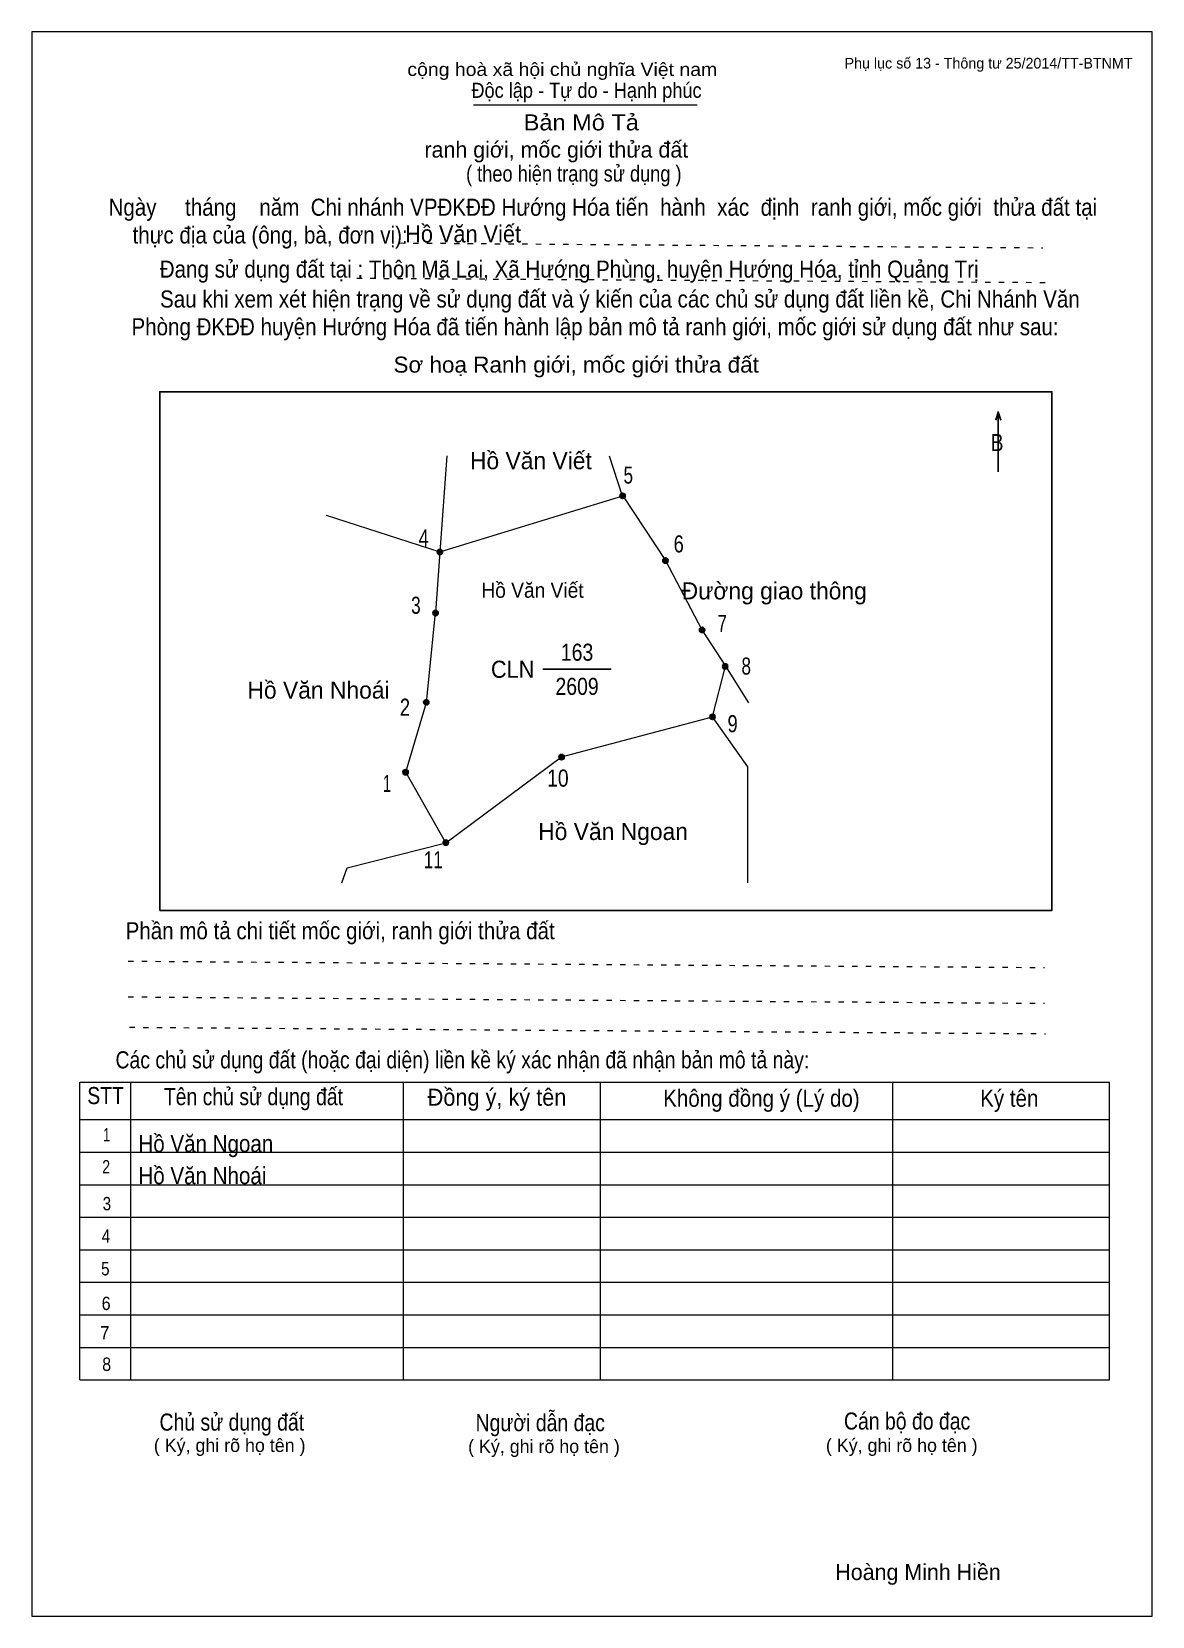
# Model space of a CAD drawing. Header units: centimetres. Extents: x 0 to 21, y 0 to 29.7.
import ezdxf
from ezdxf.enums import TextEntityAlignment as Align

# ---------------------------------------------------------------- set-up
doc = ezdxf.new("R2010")
doc.units = ezdxf.units.CM
doc.header["$LTSCALE"] = 0.13
doc.linetypes.add('DOTTED', pattern=[1.5, 0.3, -1.2])
for name, color, linetype, lineweight in [('1', 7, 'Continuous', 13), ('32', 7, 'Continuous', 25), ('33', 7, 'Continuous', 25), ('6', 7, 'Continuous', 13), ('62', 7, 'Continuous', 13)]:
    doc.layers.add(name, color=color, linetype=linetype, lineweight=lineweight)
for name, color, linetype in [('2', 7, 'Continuous'), ('34', 7, 'Continuous'), ('63', 7, 'Continuous')]:
    doc.layers.add(name, color=color, linetype=linetype)

msp = doc.modelspace()

# ---------------------------------------------------------------- hatches: boundary and pattern name
at = {"layer": '32'}
for points in [[(11.1241, 21.0005, 1), (11.0241, 21.0005, 1)], [(7.6991, 19.9462, 1), (7.5991, 19.9462, 1)], [(11.9265, 19.7868, 1), (11.8265, 19.7868, 1)], [(7.618, 18.8033, 1), (7.518, 18.8033, 1)], [(12.6121, 18.4874, 1), (12.5121, 18.4874, 1)], [(13.0449, 17.8028, 1), (12.9449, 17.8028, 1)], [(7.4445, 17.1305, 1), (7.3445, 17.1305, 1)], [(12.8082, 16.8579, 1), (12.7082, 16.8579, 1)], [(9.9793, 16.1035, 1), (9.8793, 16.1035, 1)], [(7.056, 15.8207, 1), (6.956, 15.8207, 1)], [(7.8104, 14.5005, 1), (7.7104, 14.5005, 1)]]:
    msp.add_hatch(color=256, dxfattribs=at).paths.add_polyline_path(points)

# ---------------------------------------------------------------- linework, layer by layer
at = {"layer": '1'}
msp.add_lwpolyline([(21, 0), (21, 29.7), (0, 29.7), (0, 0)], close=True, dxfattribs=at)
at = {"layer": '32'}
for centre in [(11.0741, 21.0005), (7.6491, 19.9462), (11.8765, 19.7868), (7.568, 18.8033), (12.5621, 18.4874), (12.9949, 17.8028), (7.3945, 17.1305), (12.7582, 16.8579), (9.9293, 16.1035), (7.006, 15.8207), (7.7604, 14.5005)]:
    msp.add_circle(centre, 0.05, dxfattribs=at)
at = {"layer": '33'}
msp.add_line((9.58, 17.75), (10.86, 17.75), dxfattribs=at)
at = {"layer": '6'}
for p, q in [((7.65, 19.95), (11.08, 21)), ((5.52, 20.64), (7.65, 19.95)), ((13, 17.81), (13.43, 17.12))]:
    msp.add_line(p, q, dxfattribs=at)
for points in [[(7.78, 21.75), (7.65, 19.95), (7.57, 18.81)], [(10.82, 21.75), (11.06, 21.02), (11.08, 21)], [(11.08, 21), (11.88, 19.79), (12.56, 18.49), (13, 17.81)], [(7.76, 14.5), (7.01, 15.82), (7.4, 17.13), (7.57, 18.81)], [(7.76, 14.5), (9.93, 16.11), (12.76, 16.86), (13, 17.81)], [(13.42, 13.75), (13.42, 15.92), (12.76, 16.86)], [(5.81, 13.75), (5.91, 14.03), (7.76, 14.5)]]:
    msp.add_lwpolyline(points, dxfattribs=at)
at = {"layer": '62'}
for p, q in [((8.28, 28.33), (12.47, 28.33)), ((0.9, 10.01), (20.2, 10.01)), ((0.9, 4.43), (0.9, 10.01)), ((1.86, 4.43), (1.86, 10.01)), ((6.97, 4.43), (6.97, 9.99)), ((10.66, 4.43), (10.66, 9.99)), ((16.14, 4.43), (16.14, 10.01)), ((20.2, 4.43), (20.2, 10.01)), ((0.9, 9.31), (20.2, 9.31)), ((0.9, 8.7), (20.2, 8.7)), ((0.9, 8.09), (20.2, 8.09)), ((0.9, 7.48), (20.2, 7.48)), ((0.9, 6.87), (20.2, 6.87)), ((0.9, 6.26), (20.2, 6.26)), ((0.9, 5.65), (20.2, 5.65)), ((0.9, 5.04), (20.2, 5.04)), ((0.9, 4.43), (20.2, 4.43))]:
    msp.add_line(p, q, dxfattribs=at)
at = {"layer": '62', "linetype": 'DOTTED'}
for p, q in [((6.89, 25.74), (18.95, 25.65)), ((6.09, 25.08), (19.04, 25)), ((1.81, 12.28), (18.98, 12.16)), ((1.81, 11.61), (18.98, 11.49)), ((1.83, 11.04), (19, 10.92))]:
    msp.add_line(p, q, dxfattribs=at)
at = {"layer": '62', "lineweight": 25}
for p, q in [((18.11, 22.58), (18.11, 21.45)), ((18.11, 22.57), (18.07, 22.42)), ((18.11, 22.57), (18.16, 22.42))]:
    msp.add_line(p, q, dxfattribs=at)
msp.add_lwpolyline([(2.4, 13.23), (19.12, 13.23), (19.12, 22.95), (2.4, 22.95)], close=True, dxfattribs=at)

# ---------------------------------------------------------------- texts
at = {"layer": '2', "width": 0.95}
msp.add_text('Hồ Văn Viết', height=0.2828, dxfattribs=at).set_placement((9.385, 19.09), align=Align.CENTER)
at = {"layer": '32'}
for s, width, p in [('5', 0.75, (11.18, 21.23)), ('4', 0.8, (7.345, 20.05)), ('6', 0.8, (12.125, 19.94)), ('3', 0.75, (7.2, 18.79)), ('7', 0.75, (12.94, 18.45)), ('8', 0.75, (13.39, 17.65)), ('2', 0.8, (6.995, 16.88)), ('9', 0.8, (13.135, 16.57)), ('1', 0.65, (6.66, 15.45)), ('10', 0.85, (9.86, 15.55)), ('11', 0.75, (7.525, 14.02))]:
    msp.add_text(s, height=0.32, dxfattribs=dict(at, width=width)).set_placement(p, align=Align.CENTER)
at = {"layer": '33'}
for s, p in [('Hồ Văn Viết', (9.355, 21.5)), ('Đường giao thông', (13.915, 19.06)), ('Hồ Văn Nhoái', (5.375, 17.2)), ('Hồ Văn Ngoan', (10.895, 14.55))]:
    msp.add_text(s, height=0.32, dxfattribs=at).set_placement(p, align=Align.CENTER)
at = {"layer": '33', "width": 0.85}
for s, p in [('163', (10.22, 17.91)), ('2609', (10.22, 17.27))]:
    msp.add_text(s, height=0.32, dxfattribs=at).set_placement(p, align=Align.CENTER)
at = {"layer": '33', "width": 0.95}
msp.add_text('CLN', height=0.32, dxfattribs=at).set_placement((9.42, 17.59), align=Align.RIGHT)
at = {"layer": '34'}
for s, width, p in [('Hồ Văn Viết', 0.95, (7, 25.75)), ('Hồ Văn Ngoan', 0.9, (2, 8.7)), ('Hồ Văn Nhoái', 0.9, (2, 8.1))]:
    msp.add_text(s, height=0.32, dxfattribs=dict(at, width=width)).set_placement(p)
at = {"layer": '62'}
for s, height, width, p in [('cộng hoà xã hội chủ nghĩa Việt nam', 0.2474, 1.1, (7.04, 28.87)), ('Độc lập - Tự do - Hạnh phúc', 0.2828, 0.9, (8.24, 28.46)), ('Bản Mô Tả', 0.3, 1.1, (9.22, 27.85)), ('( theo hiện trạng sử dụng )', 0.3, 0.85, (8.14, 26.89)), ('Ngày     tháng    năm  Chi nhánh VPĐKĐĐ Hướng Hóa tiến  hành  xác  định  ranh giới, mốc giới  thửa đất tại ', 0.32, 0.9, (1.44, 26.25)), ('thực địa của (ông, bà, đơn vị): ', 0.32, 0.9, (1.89, 25.73)), ('Đang sử dụng đất tại : Thôn Mã Lai, Xã Hướng Phùng, huyện Hướng Hóa, tỉnh Quảng Trị', 0.32, 0.9, (2.4, 25.09)), ('     Sau khi xem xét hiện trạng về sử dụng đất và ý kiến của các chủ sử dụng đất liền kề, Chi Nhánh Văn ', 0.32, 0.9, (1.87, 24.53)), ('Phòng ĐKĐĐ huyện Hướng Hóa đã tiến hành lập bản mô tả ranh giới, mốc giới sử dụng đất như sau:', 0.32, 0.9, (1.87, 24.01)), ('Sơ hoạ Ranh giới, mốc giới thửa đất', 0.3, 1.05, (6.78, 23.31)), ('B', 0.32, 0.85, (17.97, 21.84)), ('Phần mô tả chi tiết mốc giới, ranh giới thửa đất ', 0.32, 0.9, (1.76, 12.69)), ('Các chủ sử dụng đất (hoặc đại diện) liền kề ký xác nhận đã nhận bản mô tả này:', 0.32, 0.85, (1.57, 10.27))]:
    msp.add_text(s, height=height, dxfattribs=dict(at, width=width)).set_placement(p)
msp.add_text('ranh giới, mốc giới thửa đất', height=0.3, dxfattribs=at).set_placement((7.36, 27.34))
for s, height, width, p in [('STT', 0.32, 0.85, (1.385, 9.6)), ('Tên chủ sử dụng đất', 0.32, 0.85, (4.155, 9.58)), ('Đồng ý, ký tên', 0.32, 0.95, (8.72, 9.57)), ('Không đồng ý (Lý do)', 0.32, 0.9, (13.675, 9.55)), ('Ký tên', 0.32, 0.9, (18.32, 9.55)), ('1', 0.25, 0.7, (1.405, 8.9)), ('2', 0.25, 0.8, (1.395, 8.3)), ('3', 0.25, 0.85, (1.41, 7.61)), ('4', 0.25, 0.85, (1.39, 7)), ('5', 0.25, 0.85, (1.38, 6.39)), ('6', 0.25, 0.9, (1.395, 5.74)), ('7', 0.25, 0.95, (1.37, 5.19)), ('8', 0.25, 0.9, (1.405, 4.6)), ('Người dẫn đạc', 0.32, 0.85, (9.53, 3.47)), ('Chủ sử dụng đất', 0.32, 0.85, (3.75, 3.48)), ('Cán bộ đo đạc', 0.32, 0.85, (16.405, 3.5))]:
    msp.add_text(s, height=height, dxfattribs=dict(at, width=width)).set_placement(p, align=Align.CENTER)
for p in [(3.71, 3.08), (9.6, 3.06), (16.305, 3.08)]:
    msp.add_text('( Ký, ghi rõ họ tên )', height=0.25, dxfattribs=at).set_placement(p, align=Align.CENTER)
at = {"layer": '63'}
msp.add_text('Phụ lục số 13 - Thông tư 25/2014/TT-BTNMT', height=0.2, dxfattribs=at).set_placement((20.63, 29.01), align=Align.RIGHT)
msp.add_text('Hoàng Minh Hiền', height=0.3, dxfattribs=at).set_placement((16.61, 0.68), align=Align.CENTER)

doc.saveas('drawing.dxf')
